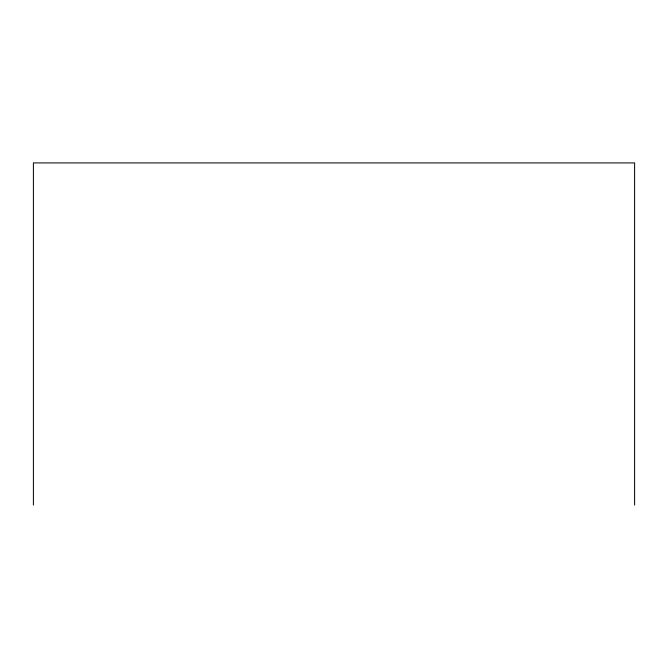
<?xml version="1.0" encoding="UTF-8"?>
<svg xmlns="http://www.w3.org/2000/svg" width="668" height="668" viewBox="0 0 668 668"><rect width="100%" height="100%" fill="white"/><g stroke="black" fill="none" stroke-linecap="round" stroke-linejoin="round"><path stroke-width="1" d="M634.6 505.083L634.6 162.917L33.4 162.917L33.4 505.083"/></g></svg>
